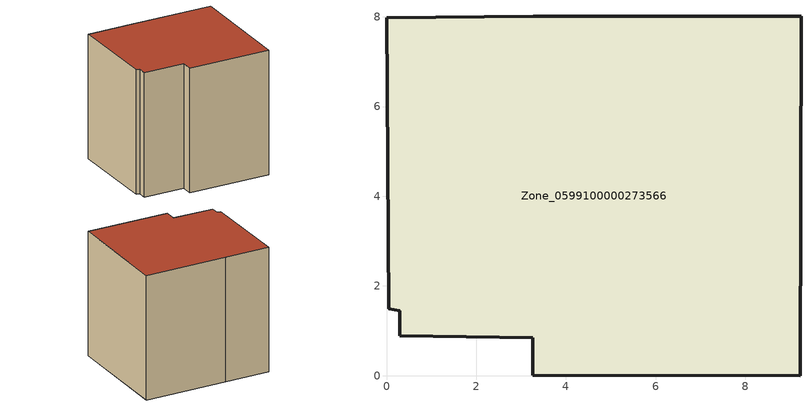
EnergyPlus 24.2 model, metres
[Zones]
Zone_0599100000273566
 floor ground (C_G): 0.29,1.45 0.05,1.5 0,7.99 3.27,8.01 9.24,8.01 9.22,0 3.26,0.01 3.27,0.84 0.3,0.88 z0
 wall outside (C_F): 3.26,0.01 9.22,0 9.24,8.01 3.27,8.01 0,7.99 0.05,1.5 0.29,1.45 0.3,0.88 3.27,0.84 3.26,0.01 z0:9.03
 roof outside (C_R): 0.29,1.45 0.3,0.88 3.27,0.84 3.26,0.01 9.22,0 9.24,8.01 3.27,8.01 0,7.99 0.05,1.5 z9.03
[BUILDING]
Pand.0599100000273566: North Axis=0; Terrain=City; Loads Convergence Tolerance Value=0.04; Temperature Convergence Tolerance Value=0.4; Solar Distribution=FullExterior; Maximum Number of Warmup Days=25; Minimum Number of Warmup Days=1
[Site:Location]
Rotterdam.The.Hague.AP_ZH_NLD Design_Conditions: Latitude=51.96; Longitude=4.45; Time Zone=1; Elevation=-4.5
[SITE:GROUNDTEMPERATURE:BUILDINGSURFACE]
18, 18, 18, 18, 18, 18, 18, 18, 18, 18, 18, 18
[MATERIAL] Thermal Absorptance=0.9; Solar Absorptance=0.7; Visible Absorptance=0.7
Name | Roughness | Thickness | Conductivity | Density | Specific Heat
G.TC.1946-1964 | MediumSmooth | 0.15 | 1 | 540 | 1210
F.TC.1946-1964 | Rough | 0.3 | 0.857143 | 1920 | 840
R.TC.1946-1964 | MediumRough | 0.2 | 0.235294 | 1500 | 1000
[CONSTRUCTION]
C_G: G.TC.1946-1964
C_F: F.TC.1946-1964
C_R: R.TC.1946-1964
[ZONE]
Zone_0599100000273566: Type=1; Multiplier=1; Ceiling Height=Autocalculate; Volume=Autocalculate; Floor Area=autocalculate; Part of Total Floor Area=Yes
[ZONEINFILTRATION:DESIGNFLOWRATE]
Infil_Zone_0599100000273566: Zone or ZoneList or Space or SpaceList=Zone_0599100000273566; Schedule=AlwaysOn; Design Flow Rate Calculation Method=Flow/Area; Flow Rate per Floor Area=0.003; Constant Term Coefficient=1; Temperature Term Coefficient=0; Velocity Term Coefficient=0; Velocity Squared Term Coefficient=0
[HVACTEMPLATE:ZONE:IDEALLOADSAIRSYSTEM]
Zone_0599100000273566: Maximum Heating Supply Air Temperature=50; Minimum Cooling Supply Air Temperature=13; Maximum Heating Supply Air Humidity Ratio=0.0156; Minimum Cooling Supply Air Humidity Ratio=0.0077; Heating Limit=NoLimit; Cooling Limit=NoLimit; Dehumidification Control Type=ConstantSensibleHeatRatio; Cooling Sensible Heat Ratio=0.7; Dehumidification Setpoint=60; Humidification Control Type=None; Humidification Setpoint=30; Outdoor Air Method=None; Outdoor Air Flow Rate per Person=0.00944; Outdoor Air Flow Rate per Zone Floor Area=0; Outdoor Air Flow Rate per Zone=0; Demand Controlled Ventilation Type=None; Outdoor Air Economizer Type=NoEconomizer; Heat Recovery Type=None; Sensible Heat Recovery Effectiveness=0.7; Latent Heat Recovery Effectiveness=0.65
[ZONECONTROL:THERMOSTAT]
ThermostatControl_Zone_0599100000273566: Zone or ZoneList=Zone_0599100000273566; Control Type Schedule=DualSetpointControlType; Control 1=Thermostat_Zone_0599100000273566; Temperature Difference Between Cutout And Setpoint=0
[THERMOSTATSETPOINT:DUALSETPOINT]
Thermostat_Zone_0599100000273566: Heating Setpoint Temperature Schedule=HeatingSetpoint_Zone_0599100000273566; Cooling Setpoint Temperature Schedule=CoolingSetpoint_Zone_0599100000273566
[SCHEDULE:COMPACT]
HeatingSetpoint_Zone_0599100000273566: Through: 12/31, For: AllDays, Until: 24:00, 21
CoolingSetpoint_Zone_0599100000273566: Through: 12/31, For: AllDays, Until: 24:00, 24
DualSetpointControlType: Through: 12/31, For: AllDays, Until: 24:00, 4
AlwaysOn: Through: 12/31, For: AllDays, Until: 24:00, 1
